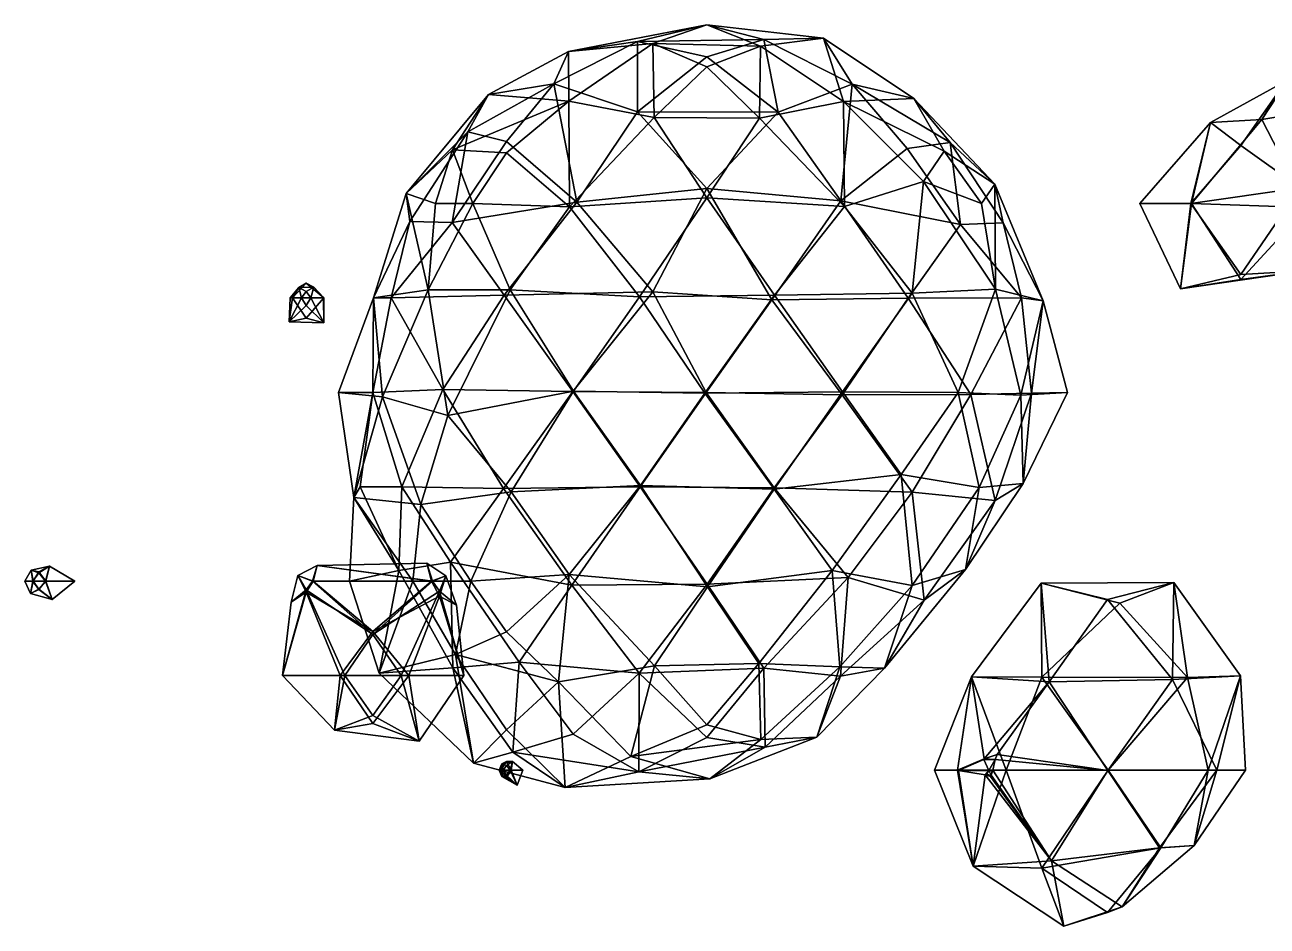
# Model space of a CAD drawing. Extents: x 290095 to 295679, y 4553756 to 4561441.
# Drawn here: x 293344.7 to 293579.2, y 4558681.5 to 4558851.5 of the extents above; entities that cross this region are included whole.
import ezdxf

# ---------------------------------------------------------------- set-up
doc = ezdxf.new("R2010")
doc.units = 0
doc.layers.add('Au_ppm_Pref_-_0_5', color=7, linetype='CONTINUOUS')

msp = doc.modelspace()

# ---------------------------------------------------------------- linework, layer by layer
at = {"layer": 'Au_ppm_Pref_-_0_5'}
for points in [[(293463.21, 4558848.03, 1810.81), (293447.3, 4558846.51, 1805.73), (293473.45, 4558851.53, 1805.61)], [(293473.45, 4558851.53, 1805.61), (293447.3, 4558846.51, 1805.73), (293460.33, 4558848.41, 1800.01)], [(293460.33, 4558848.41, 1800.01), (293484.21, 4558848.78, 1800.33), (293473.45, 4558851.53, 1805.61)], [(293483.54, 4558847.54, 1810.68), (293463.21, 4558848.03, 1810.81), (293473.45, 4558851.53, 1805.61)], [(293473.45, 4558851.53, 1805.61), (293495.45, 4558849, 1805.55), (293483.54, 4558847.54, 1810.68)], [(293473.45, 4558851.53, 1805.61), (293484.21, 4558848.78, 1800.33), (293495.45, 4558849, 1805.55)], [(293495.45, 4558849, 1805.55), (293499.22, 4558837.09, 1812.05), (293483.54, 4558847.54, 1810.68)], [(293495.45, 4558849, 1805.55), (293484.21, 4558848.78, 1800.33), (293500.82, 4558840.36, 1799.44)], [(293499.22, 4558837.09, 1812.05), (293495.45, 4558849, 1805.55), (293512.46, 4558837.62, 1805.54)], [(293512.46, 4558837.62, 1805.54), (293495.45, 4558849, 1805.55), (293500.82, 4558840.36, 1799.44)], [(293432.26, 4558838.38, 1805.51), (293444.59, 4558840.43, 1798), (293447.3, 4558846.51, 1805.73)], [(293447.4, 4558837.16, 1812.66), (293432.26, 4558838.38, 1805.51), (293447.3, 4558846.51, 1805.73)], [(293444.59, 4558840.43, 1798), (293460.33, 4558848.41, 1800.01), (293447.3, 4558846.51, 1805.73)], [(293460.33, 4558848.41, 1800.01), (293444.59, 4558840.43, 1798), (293460.36, 4558835.15, 1794.98)], [(293463.21, 4558848.03, 1810.81), (293447.4, 4558837.16, 1812.66), (293447.3, 4558846.51, 1805.73)], [(293463.52, 4558834.06, 1815.63), (293447.4, 4558837.16, 1812.66), (293463.21, 4558848.03, 1810.81)], [(293484.21, 4558848.78, 1800.33), (293460.33, 4558848.41, 1800.01), (293473.41, 4558845.48, 1796.34)], [(293460.36, 4558835.15, 1794.98), (293473.41, 4558845.48, 1796.34), (293460.33, 4558848.41, 1800.01)], [(293463.21, 4558848.03, 1810.81), (293473.41, 4558843.62, 1814.15), (293463.52, 4558834.06, 1815.63)], [(293463.21, 4558848.03, 1810.81), (293483.54, 4558847.54, 1810.68), (293473.41, 4558843.62, 1814.15)], [(293484.21, 4558848.78, 1800.33), (293473.41, 4558845.48, 1796.34), (293486.89, 4558835.08, 1795.19)], [(293483.54, 4558847.54, 1810.68), (293483.37, 4558833.92, 1815.61), (293473.41, 4558843.62, 1814.15)], [(293483.37, 4558833.92, 1815.61), (293483.54, 4558847.54, 1810.68), (293499.22, 4558837.09, 1812.05)], [(293500.82, 4558840.36, 1799.44), (293484.21, 4558848.78, 1800.33), (293486.89, 4558835.08, 1795.19)], [(293587.92, 4558848.51, 1907.65), (293578.13, 4558833.66, 1908.11), (293589.72, 4558835.65, 1901.96)], [(293587.92, 4558848.51, 1907.65), (293582.72, 4558840.97, 1914.21), (293578.13, 4558833.66, 1908.11)], [(293460.36, 4558835.15, 1794.98), (293486.89, 4558835.08, 1795.19), (293473.41, 4558845.48, 1796.34)], [(293483.37, 4558833.92, 1815.61), (293463.52, 4558834.06, 1815.63), (293473.41, 4558843.62, 1814.15)], [(293428.36, 4558831.37, 1800.48), (293435.61, 4558829.54, 1795.71), (293444.59, 4558840.43, 1798)], [(293428.36, 4558831.37, 1800.48), (293444.59, 4558840.43, 1798), (293432.26, 4558838.38, 1805.51)], [(293448.92, 4558818.05, 1793.82), (293444.59, 4558840.43, 1798), (293435.61, 4558829.54, 1795.71)], [(293448.92, 4558818.05, 1793.82), (293460.36, 4558835.15, 1794.98), (293444.59, 4558840.43, 1798)], [(293486.89, 4558835.08, 1795.19), (293498.72, 4558818.3, 1793.55), (293500.82, 4558840.36, 1799.44)], [(293498.72, 4558818.3, 1793.55), (293511.21, 4558828.18, 1796.17), (293500.82, 4558840.36, 1799.44)], [(293512.46, 4558837.62, 1805.54), (293500.82, 4558840.36, 1799.44), (293519.33, 4558829.32, 1799.62)], [(293511.21, 4558828.18, 1796.17), (293519.33, 4558829.32, 1799.62), (293500.82, 4558840.36, 1799.44)], [(293578.13, 4558833.66, 1908.11), (293582.72, 4558840.97, 1914.21), (293568.49, 4558833.12, 1912.46)], [(293568.49, 4558833.12, 1912.46), (293582.72, 4558840.97, 1914.21), (293574.2, 4558828.75, 1916.1)], [(293574.2, 4558828.75, 1916.1), (293582.72, 4558840.97, 1914.21), (293585.38, 4558820.8, 1916.74)], [(293428.36, 4558831.37, 1800.48), (293432.26, 4558838.38, 1805.51), (293416.7, 4558819.7, 1805.51)], [(293416.7, 4558819.7, 1805.51), (293432.26, 4558838.38, 1805.51), (293425.47, 4558827.96, 1810.09)], [(293432.26, 4558838.38, 1805.51), (293447.4, 4558837.16, 1812.66), (293425.47, 4558827.96, 1810.09)], [(293435.61, 4558827.37, 1814.67), (293425.47, 4558827.96, 1810.09), (293447.4, 4558837.16, 1812.66)], [(293447.53, 4558817.17, 1816.24), (293435.61, 4558827.37, 1814.67), (293447.4, 4558837.16, 1812.66)], [(293447.53, 4558817.17, 1816.24), (293447.4, 4558837.16, 1812.66), (293463.52, 4558834.06, 1815.63)], [(293499.41, 4558817.25, 1816.35), (293483.37, 4558833.92, 1815.61), (293499.22, 4558837.09, 1812.05)], [(293518.2, 4558827.72, 1811.49), (293499.22, 4558837.09, 1812.05), (293512.46, 4558837.62, 1805.54)], [(293499.41, 4558817.25, 1816.35), (293499.22, 4558837.09, 1812.05), (293514.28, 4558822, 1814.33)], [(293518.2, 4558827.72, 1811.49), (293514.28, 4558822, 1814.33), (293499.22, 4558837.09, 1812.05)], [(293518.2, 4558827.72, 1811.49), (293512.46, 4558837.62, 1805.54), (293527.8, 4558821.5, 1805.52)], [(293527.8, 4558821.5, 1805.52), (293512.46, 4558837.62, 1805.54), (293519.33, 4558829.32, 1799.62)], [(293473.45, 4558820.67, 1793), (293460.36, 4558835.15, 1794.98), (293448.92, 4558818.05, 1793.82)], [(293460.36, 4558835.15, 1794.98), (293473.45, 4558820.67, 1793), (293486.89, 4558835.08, 1795.19)], [(293498.72, 4558818.3, 1793.55), (293486.89, 4558835.08, 1795.19), (293473.45, 4558820.67, 1793)], [(293589.72, 4558835.65, 1901.96), (293578.13, 4558833.66, 1908.11), (293586.69, 4558817.06, 1905.84)], [(293473.46, 4558818.89, 1816.56), (293447.53, 4558817.17, 1816.24), (293463.52, 4558834.06, 1815.63)], [(293473.46, 4558818.89, 1816.56), (293463.52, 4558834.06, 1815.63), (293483.37, 4558833.92, 1815.61)], [(293499.41, 4558817.25, 1816.35), (293473.46, 4558818.89, 1816.56), (293483.37, 4558833.92, 1815.61)], [(293564.89, 4558817.83, 1908.07), (293568.49, 4558833.12, 1912.46), (293555.13, 4558817.83, 1912.46)], [(293555.13, 4558817.83, 1912.46), (293568.49, 4558833.12, 1912.46), (293564.78, 4558817.83, 1916.91)], [(293568.49, 4558833.12, 1912.46), (293574.2, 4558828.75, 1916.1), (293564.78, 4558817.83, 1916.91)], [(293578.13, 4558833.66, 1908.11), (293568.49, 4558833.12, 1912.46), (293564.89, 4558817.83, 1908.07)], [(293578.13, 4558833.66, 1908.11), (293564.89, 4558817.83, 1908.07), (293586.69, 4558817.06, 1905.84)], [(293416.7, 4558819.7, 1805.51), (293417.36, 4558814.4, 1799.62), (293428.36, 4558831.37, 1800.48)], [(293428.36, 4558831.37, 1800.48), (293417.36, 4558814.4, 1799.62), (293425.37, 4558814.27, 1795.97)], [(293428.36, 4558831.37, 1800.48), (293425.37, 4558814.27, 1795.97), (293435.61, 4558829.54, 1795.71)], [(293422.24, 4558817.83, 1811.49), (293416.7, 4558819.7, 1805.51), (293425.47, 4558827.96, 1810.09)], [(293422.24, 4558817.83, 1811.49), (293425.47, 4558827.96, 1810.09), (293429.28, 4558817.83, 1814.48)], [(293448.92, 4558818.05, 1793.82), (293435.61, 4558829.54, 1795.71), (293425.37, 4558814.27, 1795.97)], [(293425.47, 4558827.96, 1810.09), (293435.61, 4558827.37, 1814.67), (293429.28, 4558817.83, 1814.48)], [(293511.21, 4558828.18, 1796.17), (293498.72, 4558818.3, 1793.55), (293521.32, 4558813.84, 1796.18)], [(293521.32, 4558813.84, 1796.18), (293519.33, 4558829.32, 1799.62), (293511.21, 4558828.18, 1796.17)], [(293518.2, 4558827.72, 1811.49), (293525.27, 4558817.83, 1811.49), (293514.28, 4558822, 1814.33)], [(293525.27, 4558817.83, 1811.49), (293518.2, 4558827.72, 1811.49), (293527.8, 4558821.5, 1805.52)], [(293529.36, 4558814.2, 1799.62), (293527.8, 4558821.5, 1805.52), (293519.33, 4558829.32, 1799.62)], [(293521.32, 4558813.84, 1796.18), (293529.36, 4558814.2, 1799.62), (293519.33, 4558829.32, 1799.62)], [(293585.38, 4558820.8, 1916.74), (293564.78, 4558817.83, 1916.91), (293574.2, 4558828.75, 1916.1)], [(293447.53, 4558817.17, 1816.24), (293429.28, 4558817.83, 1814.48), (293435.61, 4558827.37, 1814.67)], [(293512.17, 4558800.92, 1815.91), (293499.41, 4558817.25, 1816.35), (293514.28, 4558822, 1814.33)], [(293512.17, 4558800.92, 1815.91), (293514.28, 4558822, 1814.33), (293527.88, 4558801.68, 1812.95)], [(293525.27, 4558817.83, 1811.49), (293527.88, 4558801.68, 1812.95), (293514.28, 4558822, 1814.33)], [(293527.88, 4558801.68, 1812.95), (293525.27, 4558817.83, 1811.49), (293527.8, 4558821.5, 1805.52)], [(293527.88, 4558801.68, 1812.95), (293527.8, 4558821.5, 1805.52), (293536.9, 4558799.49, 1805.48)], [(293536.9, 4558799.49, 1805.48), (293527.8, 4558821.5, 1805.52), (293529.36, 4558814.2, 1799.62)], [(293574.2, 4558804.45, 1916.92), (293564.78, 4558817.83, 1916.91), (293585.38, 4558820.8, 1916.74)], [(293586.19, 4558805.12, 1911.05), (293574.2, 4558804.45, 1916.92), (293585.38, 4558820.8, 1916.74)], [(293410.51, 4558800.05, 1805.56), (293417.36, 4558814.4, 1799.62), (293416.7, 4558819.7, 1805.51)], [(293410.51, 4558800.05, 1805.56), (293416.7, 4558819.7, 1805.51), (293420.83, 4558801.52, 1813.2)], [(293416.7, 4558819.7, 1805.51), (293422.24, 4558817.83, 1811.49), (293420.83, 4558801.52, 1813.2)], [(293473.46, 4558818.89, 1816.56), (293460.7, 4558800.23, 1816.06), (293447.53, 4558817.17, 1816.24)], [(293463.26, 4558801.16, 1793.79), (293473.45, 4558820.67, 1793), (293448.92, 4558818.05, 1793.82)], [(293486.2, 4558800.53, 1816.57), (293460.7, 4558800.23, 1816.06), (293473.46, 4558818.89, 1816.56)], [(293463.26, 4558801.16, 1793.79), (293485.68, 4558799.64, 1793.01), (293473.45, 4558820.67, 1793)], [(293485.68, 4558799.64, 1793.01), (293498.72, 4558818.3, 1793.55), (293473.45, 4558820.67, 1793)], [(293486.2, 4558800.53, 1816.57), (293473.46, 4558818.89, 1816.56), (293499.41, 4558817.25, 1816.35)], [(293436.34, 4558801.53, 1815.82), (293420.83, 4558801.52, 1813.2), (293429.28, 4558817.83, 1814.48)], [(293429.28, 4558817.83, 1814.48), (293420.83, 4558801.52, 1813.2), (293422.24, 4558817.83, 1811.49)], [(293448.92, 4558818.05, 1793.82), (293425.37, 4558814.27, 1795.97), (293435.19, 4558800.52, 1794.37)], [(293447.53, 4558817.17, 1816.24), (293436.34, 4558801.53, 1815.82), (293429.28, 4558817.83, 1814.48)], [(293448.92, 4558818.05, 1793.82), (293435.19, 4558800.52, 1794.37), (293463.26, 4558801.16, 1793.79)], [(293460.7, 4558800.23, 1816.06), (293436.34, 4558801.53, 1815.82), (293447.53, 4558817.17, 1816.24)], [(293485.68, 4558799.64, 1793.01), (293511.4, 4558799.99, 1793.63), (293498.72, 4558818.3, 1793.55)], [(293486.2, 4558800.53, 1816.57), (293499.41, 4558817.25, 1816.35), (293512.17, 4558800.92, 1815.91)], [(293511.4, 4558799.99, 1793.63), (293521.32, 4558813.84, 1796.18), (293498.72, 4558818.3, 1793.55)], [(293564.89, 4558817.83, 1908.07), (293555.13, 4558817.83, 1912.46), (293562.83, 4558801.75, 1912.46)], [(293562.83, 4558801.75, 1912.46), (293555.13, 4558817.83, 1912.46), (293564.78, 4558817.83, 1916.91)], [(293574.2, 4558803.48, 1907.68), (293564.89, 4558817.83, 1908.07), (293562.83, 4558801.75, 1912.46)], [(293562.83, 4558801.75, 1912.46), (293564.78, 4558817.83, 1916.91), (293574.2, 4558804.45, 1916.92)], [(293574.2, 4558803.48, 1907.68), (293586.69, 4558817.06, 1905.84), (293564.89, 4558817.83, 1908.07)], [(293586.19, 4558805.12, 1911.05), (293586.69, 4558817.06, 1905.84), (293574.2, 4558803.48, 1907.68)], [(293413.86, 4558800.01, 1798.16), (293417.36, 4558814.4, 1799.62), (293410.51, 4558800.05, 1805.56)], [(293417.36, 4558814.4, 1799.62), (293413.86, 4558800.01, 1798.16), (293425.37, 4558814.27, 1795.97)], [(293435.19, 4558800.52, 1794.37), (293425.37, 4558814.27, 1795.97), (293413.86, 4558800.01, 1798.16)], [(293521.32, 4558813.84, 1796.18), (293511.4, 4558799.99, 1793.63), (293532.81, 4558800.01, 1798.19)], [(293529.36, 4558814.2, 1799.62), (293521.32, 4558813.84, 1796.18), (293532.81, 4558800.01, 1798.19)], [(293532.81, 4558800.01, 1798.19), (293536.9, 4558799.49, 1805.48), (293529.36, 4558814.2, 1799.62)], [(293574.2, 4558803.48, 1907.68), (293562.83, 4558801.75, 1912.46), (293586.19, 4558805.12, 1911.05)], [(293586.19, 4558805.12, 1911.05), (293562.83, 4558801.75, 1912.46), (293574.2, 4558804.45, 1916.92)], [(293394.78, 4558800.01, 1894.64), (293396.43, 4558801.97, 1894.64), (293396.97, 4558800.01, 1895.04)], [(293396.43, 4558801.97, 1894.64), (293394.78, 4558800.01, 1894.64), (293395.22, 4558800.01, 1893.42)], [(293396.43, 4558801.97, 1894.64), (293395.22, 4558800.01, 1893.42), (293397.81, 4558802.79, 1893.72)], [(293397.81, 4558802.79, 1893.72), (293395.22, 4558800.01, 1893.42), (293401.14, 4558800.01, 1893.08)], [(293399.26, 4558802.06, 1894.64), (293396.43, 4558801.97, 1894.64), (293397.81, 4558802.79, 1893.72)], [(293396.43, 4558801.97, 1894.64), (293399.26, 4558802.06, 1894.64), (293397.81, 4558801.19, 1895.04)], [(293396.43, 4558801.97, 1894.64), (293397.81, 4558801.19, 1895.04), (293396.97, 4558800.01, 1895.04)], [(293399.26, 4558802.06, 1894.64), (293397.81, 4558802.79, 1893.72), (293401.14, 4558800.01, 1893.08)], [(293398.69, 4558800.01, 1895.06), (293397.81, 4558801.19, 1895.04), (293399.26, 4558802.06, 1894.64)], [(293398.69, 4558800.01, 1895.06), (293399.26, 4558802.06, 1894.64), (293401.08, 4558800.01, 1894.64)], [(293401.08, 4558800.01, 1894.64), (293399.26, 4558802.06, 1894.64), (293401.14, 4558800.01, 1893.08)], [(293394.6, 4558795.47, 1894.64), (293394.78, 4558800.01, 1894.64), (293396.97, 4558800.01, 1895.04)], [(293394.6, 4558795.47, 1894.64), (293396.97, 4558800.01, 1895.04), (293397.81, 4558798.61, 1895.11)], [(293394.78, 4558800.01, 1894.64), (293394.6, 4558795.47, 1894.64), (293395.22, 4558800.01, 1893.42)], [(293394.6, 4558795.47, 1894.64), (293397.81, 4558796.2, 1893.37), (293395.22, 4558800.01, 1893.42)], [(293401.14, 4558800.01, 1893.08), (293395.22, 4558800.01, 1893.42), (293397.81, 4558796.2, 1893.37)], [(293398.69, 4558800.01, 1895.06), (293396.97, 4558800.01, 1895.04), (293397.81, 4558801.19, 1895.04)], [(293398.69, 4558800.01, 1895.06), (293397.81, 4558798.61, 1895.11), (293396.97, 4558800.01, 1895.04)], [(293398.69, 4558800.01, 1895.06), (293401.14, 4558795.31, 1894.64), (293397.81, 4558798.61, 1895.11)], [(293401.14, 4558795.31, 1894.64), (293401.14, 4558800.01, 1893.08), (293397.81, 4558796.2, 1893.37)], [(293398.69, 4558800.01, 1895.06), (293401.08, 4558800.01, 1894.64), (293401.14, 4558795.31, 1894.64)], [(293401.14, 4558795.31, 1894.64), (293401.08, 4558800.01, 1894.64), (293401.14, 4558800.01, 1893.08)], [(293410.42, 4558782.19, 1799.62), (293410.51, 4558800.05, 1805.56), (293403.95, 4558782.19, 1805.55)], [(293403.95, 4558782.19, 1805.55), (293410.51, 4558800.05, 1805.56), (293412.21, 4558781.35, 1811.04)], [(293410.42, 4558782.19, 1799.62), (293413.86, 4558800.01, 1798.16), (293410.51, 4558800.05, 1805.56)], [(293423.6, 4558782.73, 1795.28), (293413.86, 4558800.01, 1798.16), (293410.42, 4558782.19, 1799.62)], [(293420.83, 4558801.52, 1813.2), (293412.21, 4558781.35, 1811.04), (293410.51, 4558800.05, 1805.56)], [(293420.83, 4558801.52, 1813.2), (293424.59, 4558777.84, 1815.24), (293412.21, 4558781.35, 1811.04)], [(293435.19, 4558800.52, 1794.37), (293413.86, 4558800.01, 1798.16), (293423.6, 4558782.73, 1795.28)], [(293436.34, 4558801.53, 1815.82), (293424.59, 4558777.84, 1815.24), (293420.83, 4558801.52, 1813.2)], [(293448.16, 4558782.33, 1794.44), (293435.19, 4558800.52, 1794.37), (293423.6, 4558782.73, 1795.28)], [(293448.27, 4558782.4, 1815.54), (293424.59, 4558777.84, 1815.24), (293436.34, 4558801.53, 1815.82)], [(293463.26, 4558801.16, 1793.79), (293435.19, 4558800.52, 1794.37), (293448.16, 4558782.33, 1794.44)], [(293460.7, 4558800.23, 1816.06), (293448.27, 4558782.4, 1815.54), (293436.34, 4558801.53, 1815.82)], [(293473.3, 4558782.19, 1794.52), (293463.26, 4558801.16, 1793.79), (293448.16, 4558782.33, 1794.44)], [(293473.04, 4558782.03, 1815.54), (293448.27, 4558782.4, 1815.54), (293460.7, 4558800.23, 1816.06)], [(293473.04, 4558782.03, 1815.54), (293460.7, 4558800.23, 1816.06), (293486.2, 4558800.53, 1816.57)], [(293473.3, 4558782.19, 1794.52), (293485.68, 4558799.64, 1793.01), (293463.26, 4558801.16, 1793.79)], [(293473.04, 4558782.03, 1815.54), (293486.2, 4558800.53, 1816.57), (293499.03, 4558782.3, 1816.38)], [(293485.68, 4558799.64, 1793.01), (293473.3, 4558782.19, 1794.52), (293498.96, 4558781.7, 1793.55)], [(293498.96, 4558781.7, 1793.55), (293511.4, 4558799.99, 1793.63), (293485.68, 4558799.64, 1793.01)], [(293499.03, 4558782.3, 1816.38), (293486.2, 4558800.53, 1816.57), (293512.17, 4558800.92, 1815.91)], [(293498.96, 4558781.7, 1793.55), (293523.27, 4558781.81, 1795.47), (293511.4, 4558799.99, 1793.63)], [(293499.03, 4558782.3, 1816.38), (293512.17, 4558800.92, 1815.91), (293520.83, 4558782.19, 1816.03)], [(293523.27, 4558781.81, 1795.47), (293532.81, 4558800.01, 1798.19), (293511.4, 4558799.99, 1793.63)], [(293527.88, 4558801.68, 1812.95), (293520.83, 4558782.19, 1816.03), (293512.17, 4558800.92, 1815.91)], [(293532.68, 4558781.63, 1811.29), (293520.83, 4558782.19, 1816.03), (293527.88, 4558801.68, 1812.95)], [(293523.27, 4558781.81, 1795.47), (293534.7, 4558782.01, 1799.73), (293532.81, 4558800.01, 1798.19)], [(293532.68, 4558781.63, 1811.29), (293527.88, 4558801.68, 1812.95), (293536.9, 4558799.49, 1805.48)], [(293534.7, 4558782.01, 1799.73), (293536.9, 4558799.49, 1805.48), (293532.81, 4558800.01, 1798.19)], [(293401.14, 4558795.31, 1894.64), (293394.6, 4558795.47, 1894.64), (293397.81, 4558798.61, 1895.11)], [(293532.68, 4558781.63, 1811.29), (293536.9, 4558799.49, 1805.48), (293541.49, 4558782.19, 1805.55)], [(293534.7, 4558782.01, 1799.73), (293541.49, 4558782.19, 1805.55), (293536.9, 4558799.49, 1805.48)], [(293394.6, 4558795.47, 1894.64), (293401.14, 4558795.31, 1894.64), (293397.81, 4558796.2, 1893.37)], [(293410.42, 4558782.19, 1799.62), (293403.95, 4558782.19, 1805.55), (293406.8, 4558762.34, 1805.49)], [(293406.8, 4558762.34, 1805.49), (293403.95, 4558782.19, 1805.55), (293412.21, 4558781.35, 1811.04)], [(293410.42, 4558782.19, 1799.62), (293406.8, 4558762.34, 1805.49), (293407.99, 4558764.38, 1799.62)], [(293412.21, 4558781.35, 1811.04), (293419.47, 4558761.04, 1813.09), (293406.8, 4558762.34, 1805.49)], [(293410.42, 4558782.19, 1799.62), (293407.99, 4558764.38, 1799.62), (293415.85, 4558764.38, 1796.24)], [(293423.6, 4558782.73, 1795.28), (293410.42, 4558782.19, 1799.62), (293415.85, 4558764.38, 1796.24)], [(293424.59, 4558777.84, 1815.24), (293419.47, 4558761.04, 1813.09), (293412.21, 4558781.35, 1811.04)], [(293435.04, 4558764.02, 1794.72), (293423.6, 4558782.73, 1795.28), (293415.85, 4558764.38, 1796.24)], [(293448.16, 4558782.33, 1794.44), (293423.6, 4558782.73, 1795.28), (293435.04, 4558764.02, 1794.72)], [(293448.27, 4558782.4, 1815.54), (293436.54, 4558763.45, 1815.55), (293424.59, 4558777.84, 1815.24)], [(293460.85, 4558764.39, 1794.74), (293448.16, 4558782.33, 1794.44), (293435.04, 4558764.02, 1794.72)], [(293460.94, 4558764.63, 1815.29), (293436.54, 4558763.45, 1815.55), (293448.27, 4558782.4, 1815.54)], [(293473.3, 4558782.19, 1794.52), (293448.16, 4558782.33, 1794.44), (293460.85, 4558764.39, 1794.74)], [(293473.04, 4558782.03, 1815.54), (293460.94, 4558764.63, 1815.29), (293448.27, 4558782.4, 1815.54)], [(293473.3, 4558782.19, 1794.52), (293460.85, 4558764.39, 1794.74), (293486.11, 4558764.16, 1794.26)], [(293473.04, 4558782.03, 1815.54), (293486.13, 4558763.9, 1815.77), (293460.94, 4558764.63, 1815.29)], [(293473.04, 4558782.03, 1815.54), (293499.03, 4558782.3, 1816.38), (293486.13, 4558763.9, 1815.77)], [(293473.3, 4558782.19, 1794.52), (293486.11, 4558764.16, 1794.26), (293498.96, 4558781.7, 1793.55)], [(293512.2, 4558763.37, 1795.02), (293498.96, 4558781.7, 1793.55), (293486.11, 4558764.16, 1794.26)], [(293486.13, 4558763.9, 1815.77), (293499.03, 4558782.3, 1816.38), (293510.09, 4558766.7, 1816.13)], [(293523.27, 4558781.81, 1795.47), (293498.96, 4558781.7, 1793.55), (293512.2, 4558763.37, 1795.02)], [(293499.03, 4558782.3, 1816.38), (293520.83, 4558782.19, 1816.03), (293510.09, 4558766.7, 1816.13)], [(293510.09, 4558766.7, 1816.13), (293520.83, 4558782.19, 1816.03), (293524.84, 4558764.24, 1812.46)], [(293512.2, 4558763.37, 1795.02), (293527.82, 4558761.77, 1798.7), (293523.27, 4558781.81, 1795.47)], [(293524.84, 4558764.24, 1812.46), (293520.83, 4558782.19, 1816.03), (293532.68, 4558781.63, 1811.29)], [(293523.27, 4558781.81, 1795.47), (293527.82, 4558761.77, 1798.7), (293534.7, 4558782.01, 1799.73)], [(293533.11, 4558764.97, 1805.77), (293524.84, 4558764.24, 1812.46), (293532.68, 4558781.63, 1811.29)], [(293534.7, 4558782.01, 1799.73), (293527.82, 4558761.77, 1798.7), (293533.11, 4558764.97, 1805.77)], [(293533.11, 4558764.97, 1805.77), (293532.68, 4558781.63, 1811.29), (293541.49, 4558782.19, 1805.55)], [(293533.11, 4558764.97, 1805.77), (293541.49, 4558782.19, 1805.55), (293534.7, 4558782.01, 1799.73)], [(293436.54, 4558763.45, 1815.55), (293419.47, 4558761.04, 1813.09), (293424.59, 4558777.84, 1815.24)], [(293460.94, 4558764.63, 1815.29), (293447.43, 4558747.82, 1815.67), (293436.54, 4558763.45, 1815.55)], [(293460.94, 4558764.63, 1815.29), (293473.57, 4558745.47, 1815.55), (293447.43, 4558747.82, 1815.67)], [(293473.57, 4558745.47, 1815.55), (293460.94, 4558764.63, 1815.29), (293486.13, 4558763.9, 1815.77)], [(293486.13, 4558763.9, 1815.77), (293510.09, 4558766.7, 1816.13), (293497.08, 4558748.57, 1816.04)], [(293497.08, 4558748.57, 1816.04), (293510.09, 4558766.7, 1816.13), (293512.15, 4558745.72, 1812.07)], [(293510.09, 4558766.7, 1816.13), (293524.84, 4558764.24, 1812.46), (293512.15, 4558745.72, 1812.07)], [(293527.82, 4558761.77, 1798.7), (293522.22, 4558748.76, 1805.83), (293533.11, 4558764.97, 1805.77)], [(293522.22, 4558748.76, 1805.83), (293524.84, 4558764.24, 1812.46), (293533.11, 4558764.97, 1805.77)], [(293406.03, 4558746.56, 1805.55), (293406.8, 4558762.34, 1805.49), (293417.95, 4558746.56, 1810.41)], [(293415.32, 4558748.55, 1800.23), (293406.8, 4558762.34, 1805.49), (293406.03, 4558746.56, 1805.55)], [(293415.32, 4558748.55, 1800.23), (293407.99, 4558764.38, 1799.62), (293406.8, 4558762.34, 1805.49)], [(293406.8, 4558762.34, 1805.49), (293419.47, 4558761.04, 1813.09), (293417.95, 4558746.56, 1810.41)], [(293407.99, 4558764.38, 1799.62), (293415.32, 4558748.55, 1800.23), (293415.85, 4558764.38, 1796.24)], [(293415.32, 4558748.55, 1800.23), (293425.05, 4558750.16, 1795.84), (293415.85, 4558764.38, 1796.24)], [(293435.04, 4558764.02, 1794.72), (293415.85, 4558764.38, 1796.24), (293425.05, 4558750.16, 1795.84)], [(293436.54, 4558763.45, 1815.55), (293428.88, 4558746.56, 1814.67), (293419.47, 4558761.04, 1813.09)], [(293435.04, 4558764.02, 1794.72), (293425.05, 4558750.16, 1795.84), (293447.94, 4558745.79, 1794.55)], [(293436.54, 4558763.45, 1815.55), (293447.43, 4558747.82, 1815.67), (293428.88, 4558746.56, 1814.67)], [(293460.85, 4558764.39, 1794.74), (293435.04, 4558764.02, 1794.72), (293447.94, 4558745.79, 1794.55)], [(293460.85, 4558764.39, 1794.74), (293447.94, 4558745.79, 1794.55), (293473.49, 4558746, 1794.35)], [(293486.11, 4558764.16, 1794.26), (293460.85, 4558764.39, 1794.74), (293473.49, 4558746, 1794.35)], [(293486.11, 4558764.16, 1794.26), (293473.49, 4558746, 1794.35), (293500.07, 4558747.24, 1795.08)], [(293486.13, 4558763.9, 1815.77), (293497.08, 4558748.57, 1816.04), (293473.57, 4558745.47, 1815.55)], [(293486.11, 4558764.16, 1794.26), (293500.07, 4558747.24, 1795.08), (293512.2, 4558763.37, 1795.02)], [(293512.2, 4558763.37, 1795.02), (293500.07, 4558747.24, 1795.08), (293514.43, 4558742.97, 1799.42)], [(293522.22, 4558748.76, 1805.83), (293512.15, 4558745.72, 1812.07), (293524.84, 4558764.24, 1812.46)], [(293512.2, 4558763.37, 1795.02), (293514.43, 4558742.97, 1799.42), (293527.82, 4558761.77, 1798.7)], [(293417.95, 4558746.56, 1810.41), (293419.47, 4558761.04, 1813.09), (293428.88, 4558746.56, 1814.67)], [(293527.82, 4558761.77, 1798.7), (293514.43, 4558742.97, 1799.42), (293522.22, 4558748.76, 1805.83)], [(293344.75, 4558746.56, 1900.58), (293345.94, 4558748.65, 1900.58), (293346.28, 4558746.56, 1901.12)], [(293345.94, 4558748.65, 1900.58), (293344.75, 4558746.56, 1900.58), (293346.32, 4558746.56, 1900.06)], [(293345.94, 4558748.65, 1900.58), (293349.43, 4558749.41, 1900.58), (293347.42, 4558748.17, 1901.12)], [(293349.43, 4558749.41, 1900.58), (293345.94, 4558748.65, 1900.58), (293347.42, 4558748.34, 1899.99)], [(293345.94, 4558748.65, 1900.58), (293347.42, 4558748.17, 1901.12), (293346.28, 4558746.56, 1901.12)], [(293345.94, 4558748.65, 1900.58), (293346.32, 4558746.56, 1900.06), (293347.42, 4558748.34, 1899.99)], [(293348.62, 4558746.56, 1901.15), (293346.28, 4558746.56, 1901.12), (293347.42, 4558748.17, 1901.12)], [(293348.69, 4558746.56, 1899.99), (293347.42, 4558748.34, 1899.99), (293346.32, 4558746.56, 1900.06)], [(293348.69, 4558746.56, 1899.99), (293349.43, 4558749.41, 1900.58), (293347.42, 4558748.34, 1899.99)], [(293349.43, 4558749.41, 1900.58), (293348.62, 4558746.56, 1901.15), (293347.42, 4558748.17, 1901.12)], [(293349.43, 4558749.41, 1900.58), (293354.21, 4558746.56, 1900.58), (293348.62, 4558746.56, 1901.15)], [(293348.69, 4558746.56, 1899.99), (293354.21, 4558746.56, 1900.58), (293349.43, 4558749.41, 1900.58)], [(293399.92, 4558749.54, 1900.58), (293399.15, 4558746.56, 1901.21), (293396.24, 4558747.64, 1900.47)], [(293399.92, 4558749.54, 1900.58), (293396.24, 4558747.64, 1900.47), (293399, 4558746.56, 1900.02)], [(293421.64, 4558746.56, 1899.94), (293399.92, 4558749.54, 1900.58), (293399, 4558746.56, 1900.02)], [(293421.48, 4558746.56, 1901.31), (293399.15, 4558746.56, 1901.21), (293399.92, 4558749.54, 1900.58)], [(293421.48, 4558746.56, 1901.31), (293399.92, 4558749.54, 1900.58), (293420.6, 4558749.97, 1900.58)], [(293421.64, 4558746.56, 1899.94), (293420.6, 4558749.97, 1900.58), (293399.92, 4558749.54, 1900.58)], [(293406.03, 4558746.56, 1805.55), (293411.59, 4558729.22, 1805.55), (293415.32, 4558748.55, 1800.23)], [(293411.59, 4558729.22, 1805.55), (293425.52, 4558730.22, 1800.21), (293415.32, 4558748.55, 1800.23)], [(293415.32, 4558748.55, 1800.23), (293425.52, 4558730.22, 1800.21), (293425.05, 4558750.16, 1795.84)], [(293420.6, 4558749.97, 1900.58), (293424.18, 4558747.57, 1900.53), (293421.48, 4558746.56, 1901.31)], [(293420.6, 4558749.97, 1900.58), (293421.64, 4558746.56, 1899.94), (293424.18, 4558747.57, 1900.53)], [(293447.94, 4558745.79, 1794.55), (293425.05, 4558750.16, 1795.84), (293438.02, 4558731.29, 1795.66)], [(293425.52, 4558730.22, 1800.21), (293438.02, 4558731.29, 1795.66), (293425.05, 4558750.16, 1795.84)], [(293483.22, 4558731.06, 1815.35), (293473.57, 4558745.47, 1815.55), (293497.08, 4558748.57, 1816.04)], [(293498.53, 4558730.39, 1811.35), (293483.22, 4558731.06, 1815.35), (293497.08, 4558748.57, 1816.04)], [(293498.53, 4558730.39, 1811.35), (293497.08, 4558748.57, 1816.04), (293512.15, 4558745.72, 1812.07)], [(293506.96, 4558730.17, 1805.55), (293512.15, 4558745.72, 1812.07), (293522.22, 4558748.76, 1805.83)], [(293514.43, 4558742.97, 1799.42), (293506.96, 4558730.17, 1805.55), (293522.22, 4558748.76, 1805.83)], [(293345.79, 4558744.26, 1900.58), (293344.75, 4558746.56, 1900.58), (293346.28, 4558746.56, 1901.12)], [(293344.75, 4558746.56, 1900.58), (293345.79, 4558744.26, 1900.58), (293346.32, 4558746.56, 1900.06)], [(293345.79, 4558744.26, 1900.58), (293346.28, 4558746.56, 1901.12), (293347.42, 4558744.98, 1901.11)], [(293345.79, 4558744.26, 1900.58), (293347.42, 4558745.06, 1900.08), (293346.32, 4558746.56, 1900.06)], [(293347.42, 4558744.98, 1901.11), (293346.28, 4558746.56, 1901.12), (293348.62, 4558746.56, 1901.15)], [(293348.69, 4558746.56, 1899.99), (293346.32, 4558746.56, 1900.06), (293347.42, 4558745.06, 1900.08)], [(293348.69, 4558746.56, 1899.99), (293347.42, 4558745.06, 1900.08), (293349.88, 4558743.08, 1900.58)], [(293349.88, 4558743.08, 1900.58), (293347.42, 4558744.98, 1901.11), (293348.62, 4558746.56, 1901.15)], [(293354.21, 4558746.56, 1900.58), (293349.88, 4558743.08, 1900.58), (293348.62, 4558746.56, 1901.15)], [(293348.69, 4558746.56, 1899.99), (293349.88, 4558743.08, 1900.58), (293354.21, 4558746.56, 1900.58)], [(293395.03, 4558742.62, 1900.58), (293396.24, 4558747.64, 1900.47), (293397.81, 4558744.51, 1901.27)], [(293395.03, 4558742.62, 1900.58), (293397.81, 4558744.96, 1900.05), (293396.24, 4558747.64, 1900.47)], [(293397.81, 4558744.51, 1901.27), (293396.24, 4558747.64, 1900.47), (293399.15, 4558746.56, 1901.21)], [(293399, 4558746.56, 1900.02), (293396.24, 4558747.64, 1900.47), (293397.81, 4558744.96, 1900.05)], [(293410.41, 4558737.05, 1903.35), (293397.81, 4558744.51, 1901.27), (293399.15, 4558746.56, 1901.21)], [(293410.41, 4558736.49, 1898), (293399, 4558746.56, 1900.02), (293397.81, 4558744.96, 1900.05)], [(293421.64, 4558746.56, 1899.94), (293399, 4558746.56, 1900.02), (293410.41, 4558736.49, 1898)], [(293421.48, 4558746.56, 1901.31), (293410.41, 4558737.05, 1903.35), (293399.15, 4558746.56, 1901.21)], [(293417.95, 4558746.56, 1810.41), (293411.59, 4558729.22, 1805.55), (293406.03, 4558746.56, 1805.55)], [(293423.01, 4558743.75, 1901.52), (293410.41, 4558737.05, 1903.35), (293421.48, 4558746.56, 1901.31)], [(293423.01, 4558744.68, 1899.96), (293421.64, 4558746.56, 1899.94), (293410.41, 4558736.49, 1898)], [(293417.95, 4558746.56, 1810.41), (293426.03, 4558732.71, 1810.17), (293411.59, 4558729.22, 1805.55)], [(293426.03, 4558732.71, 1810.17), (293417.95, 4558746.56, 1810.41), (293428.88, 4558746.56, 1814.67)], [(293423.01, 4558743.75, 1901.52), (293421.48, 4558746.56, 1901.31), (293424.18, 4558747.57, 1900.53)], [(293424.18, 4558747.57, 1900.53), (293421.64, 4558746.56, 1899.94), (293423.01, 4558744.68, 1899.96)], [(293423.01, 4558743.75, 1901.52), (293424.18, 4558747.57, 1900.53), (293426.2, 4558742.05, 1900.58)], [(293426.2, 4558742.05, 1900.58), (293424.18, 4558747.57, 1900.53), (293423.01, 4558744.68, 1899.96)], [(293426.03, 4558732.71, 1810.17), (293428.88, 4558746.56, 1814.67), (293435.61, 4558737, 1814.68)], [(293447.43, 4558747.82, 1815.67), (293435.61, 4558737, 1814.68), (293428.88, 4558746.56, 1814.67)], [(293447.43, 4558747.82, 1815.67), (293445.45, 4558727.56, 1813.14), (293435.61, 4558737, 1814.68)], [(293447.94, 4558745.79, 1794.55), (293438.02, 4558731.29, 1795.66), (293460.69, 4558729.22, 1794.67)], [(293447.43, 4558747.82, 1815.67), (293463.53, 4558730.58, 1815.54), (293445.45, 4558727.56, 1813.14)], [(293463.53, 4558730.58, 1815.54), (293447.43, 4558747.82, 1815.67), (293473.57, 4558745.47, 1815.55)], [(293473.49, 4558746, 1794.35), (293447.94, 4558745.79, 1794.55), (293460.69, 4558729.22, 1794.67)], [(293473.49, 4558746, 1794.35), (293460.69, 4558729.22, 1794.67), (293484.21, 4558730.17, 1795)], [(293473.49, 4558746, 1794.35), (293484.21, 4558730.17, 1795), (293500.07, 4558747.24, 1795.08)], [(293500.07, 4558747.24, 1795.08), (293484.21, 4558730.17, 1795), (293498.65, 4558728.62, 1799.57)], [(293512.15, 4558745.72, 1812.07), (293506.96, 4558730.17, 1805.55), (293498.53, 4558730.39, 1811.35)], [(293514.43, 4558742.97, 1799.42), (293500.07, 4558747.24, 1795.08), (293498.65, 4558728.62, 1799.57)], [(293536.49, 4558746.19, 1870.73), (293537.99, 4558727.55, 1875.68), (293523.39, 4558728.51, 1870.94)], [(293536.61, 4558728.44, 1865.33), (293536.49, 4558746.19, 1870.73), (293523.39, 4558728.51, 1870.94)], [(293536.49, 4558746.19, 1870.73), (293561.56, 4558746.33, 1871), (293549.01, 4558743.13, 1875.68)], [(293536.49, 4558746.19, 1870.73), (293551.34, 4558742.39, 1865.24), (293561.56, 4558746.33, 1871)], [(293537.99, 4558727.55, 1875.68), (293536.49, 4558746.19, 1870.73), (293549.01, 4558743.13, 1875.68)], [(293536.61, 4558728.44, 1865.33), (293551.34, 4558742.39, 1865.24), (293536.49, 4558746.19, 1870.73)], [(293561.31, 4558728.01, 1876.45), (293549.01, 4558743.13, 1875.68), (293561.56, 4558746.33, 1871)], [(293551.34, 4558742.39, 1865.24), (293564.15, 4558728.39, 1864.07), (293561.56, 4558746.33, 1871)], [(293561.31, 4558728.01, 1876.45), (293561.56, 4558746.33, 1871), (293574.13, 4558728.69, 1871.01)], [(293561.56, 4558746.33, 1871), (293564.15, 4558728.39, 1864.07), (293574.13, 4558728.69, 1871.01)], [(293345.79, 4558744.26, 1900.58), (293349.88, 4558743.08, 1900.58), (293347.42, 4558745.06, 1900.08)], [(293349.88, 4558743.08, 1900.58), (293345.79, 4558744.26, 1900.58), (293347.42, 4558744.98, 1901.11)], [(293393.34, 4558728.74, 1900.58), (293405.1, 4558728.74, 1898.08), (293397.81, 4558744.96, 1900.05)], [(293393.34, 4558728.74, 1900.58), (293397.81, 4558744.96, 1900.05), (293395.03, 4558742.62, 1900.58)], [(293393.34, 4558728.74, 1900.58), (293395.03, 4558742.62, 1900.58), (293397.81, 4558744.51, 1901.27)], [(293393.34, 4558728.74, 1900.58), (293397.81, 4558744.51, 1901.27), (293404.24, 4558728.74, 1903.5)], [(293410.41, 4558736.49, 1898), (293397.81, 4558744.96, 1900.05), (293405.1, 4558728.74, 1898.08)], [(293410.41, 4558737.05, 1903.35), (293404.24, 4558728.74, 1903.5), (293397.81, 4558744.51, 1901.27)], [(293423.01, 4558744.68, 1899.96), (293410.41, 4558736.49, 1898), (293415.78, 4558728.74, 1898.05)], [(293423.01, 4558743.75, 1901.52), (293417.23, 4558728.74, 1903.8), (293410.41, 4558737.05, 1903.35)], [(293423.01, 4558744.68, 1899.96), (293415.78, 4558728.74, 1898.05), (293427.57, 4558728.74, 1900.58)], [(293423.01, 4558743.75, 1901.52), (293427.57, 4558728.74, 1900.58), (293417.23, 4558728.74, 1903.8)], [(293423.01, 4558744.68, 1899.96), (293427.57, 4558728.74, 1900.58), (293426.2, 4558742.05, 1900.58)], [(293423.01, 4558743.75, 1901.52), (293426.2, 4558742.05, 1900.58), (293427.57, 4558728.74, 1900.58)], [(293473.57, 4558745.47, 1815.55), (293483.22, 4558731.06, 1815.35), (293463.53, 4558730.58, 1815.54)], [(293506.96, 4558730.17, 1805.55), (293514.43, 4558742.97, 1799.42), (293498.65, 4558728.62, 1799.57)], [(293536.61, 4558728.44, 1865.33), (293564.15, 4558728.39, 1864.07), (293551.34, 4558742.39, 1865.24)], [(293537.99, 4558727.55, 1875.68), (293549.01, 4558743.13, 1875.68), (293561.31, 4558728.01, 1876.45)], [(293417.23, 4558728.74, 1903.8), (293404.24, 4558728.74, 1903.5), (293410.41, 4558737.05, 1903.35)], [(293410.41, 4558736.49, 1898), (293405.1, 4558728.74, 1898.08), (293415.78, 4558728.74, 1898.05)], [(293426.03, 4558732.71, 1810.17), (293435.61, 4558737, 1814.68), (293445.45, 4558727.56, 1813.14)], [(293426.03, 4558732.71, 1810.17), (293429.39, 4558712.21, 1805.55), (293411.59, 4558729.22, 1805.55)], [(293426.03, 4558732.71, 1810.17), (293445.45, 4558727.56, 1813.14), (293435.61, 4558718.54, 1808.96)], [(293426.03, 4558732.71, 1810.17), (293435.61, 4558718.54, 1808.96), (293429.39, 4558712.21, 1805.55)], [(293411.59, 4558729.22, 1805.55), (293429.39, 4558712.21, 1805.55), (293425.52, 4558730.22, 1800.21)], [(293425.52, 4558730.22, 1800.21), (293436.8, 4558714.3, 1800.18), (293438.02, 4558731.29, 1795.66)], [(293429.39, 4558712.21, 1805.55), (293436.8, 4558714.3, 1800.18), (293425.52, 4558730.22, 1800.21)], [(293436.8, 4558714.3, 1800.18), (293448.21, 4558717.72, 1795.94), (293438.02, 4558731.29, 1795.66)], [(293460.69, 4558729.22, 1794.67), (293438.02, 4558731.29, 1795.66), (293448.21, 4558717.72, 1795.94)], [(293445.45, 4558727.56, 1813.14), (293463.53, 4558730.58, 1815.54), (293459.06, 4558713.48, 1810.64)], [(293459.06, 4558713.48, 1810.64), (293463.53, 4558730.58, 1815.54), (293473.41, 4558719.49, 1814.58)], [(293484.21, 4558730.17, 1795), (293460.69, 4558729.22, 1794.67), (293473.41, 4558717.09, 1795.73)], [(293473.41, 4558719.49, 1814.58), (293463.53, 4558730.58, 1815.54), (293483.22, 4558731.06, 1815.35)], [(293483.62, 4558716.67, 1810.71), (293473.41, 4558719.49, 1814.58), (293483.22, 4558731.06, 1815.35)], [(293484.21, 4558730.17, 1795), (293473.41, 4558717.09, 1795.73), (293484.43, 4558715.22, 1800.3)], [(293498.53, 4558730.39, 1811.35), (293483.62, 4558716.67, 1810.71), (293483.22, 4558731.06, 1815.35)], [(293494.2, 4558717.15, 1805.55), (293483.62, 4558716.67, 1810.71), (293498.53, 4558730.39, 1811.35)], [(293484.43, 4558715.22, 1800.3), (293498.65, 4558728.62, 1799.57), (293484.21, 4558730.17, 1795)], [(293506.96, 4558730.17, 1805.55), (293494.2, 4558717.15, 1805.55), (293498.53, 4558730.39, 1811.35)], [(293506.96, 4558730.17, 1805.55), (293498.65, 4558728.62, 1799.57), (293494.2, 4558717.15, 1805.55)], [(293403.16, 4558718.48, 1900.58), (293393.34, 4558728.74, 1900.58), (293404.24, 4558728.74, 1903.5)], [(293393.34, 4558728.74, 1900.58), (293403.16, 4558718.48, 1900.58), (293405.1, 4558728.74, 1898.08)], [(293403.16, 4558718.48, 1900.58), (293404.24, 4558728.74, 1903.5), (293410.41, 4558719.69, 1903.6)], [(293403.16, 4558718.48, 1900.58), (293410.41, 4558721.24, 1898.09), (293405.1, 4558728.74, 1898.08)], [(293417.23, 4558728.74, 1903.8), (293410.41, 4558719.69, 1903.6), (293404.24, 4558728.74, 1903.5)], [(293415.78, 4558728.74, 1898.05), (293405.1, 4558728.74, 1898.08), (293410.41, 4558721.24, 1898.09)], [(293417.23, 4558728.74, 1903.8), (293419.17, 4558716.36, 1900.58), (293410.41, 4558719.69, 1903.6)], [(293419.17, 4558716.36, 1900.58), (293415.78, 4558728.74, 1898.05), (293410.41, 4558721.24, 1898.09)], [(293419.17, 4558716.36, 1900.58), (293427.57, 4558728.74, 1900.58), (293415.78, 4558728.74, 1898.05)], [(293417.23, 4558728.74, 1903.8), (293427.57, 4558728.74, 1900.58), (293419.17, 4558716.36, 1900.58)], [(293445.45, 4558727.56, 1813.14), (293446.73, 4558707.61, 1805.24), (293435.61, 4558718.54, 1808.96)], [(293446.73, 4558707.61, 1805.24), (293445.45, 4558727.56, 1813.14), (293459.06, 4558713.48, 1810.64)], [(293460.69, 4558729.22, 1794.67), (293448.21, 4558717.72, 1795.94), (293460.58, 4558710.57, 1799.42)], [(293473.41, 4558717.09, 1795.73), (293460.69, 4558729.22, 1794.67), (293460.58, 4558710.57, 1799.42)], [(293494.2, 4558717.15, 1805.55), (293498.65, 4558728.62, 1799.57), (293484.43, 4558715.22, 1800.3)], [(293523.39, 4558728.51, 1870.94), (293520.7, 4558710.92, 1873.05), (293516.41, 4558710.92, 1870.89)], [(293529.93, 4558710.92, 1865.28), (293523.39, 4558728.51, 1870.94), (293516.41, 4558710.92, 1870.89)], [(293523.39, 4558728.51, 1870.94), (293525.76, 4558713.05, 1875.17), (293520.7, 4558710.92, 1873.05)], [(293537.99, 4558727.55, 1875.68), (293525.76, 4558713.05, 1875.17), (293523.39, 4558728.51, 1870.94)], [(293536.61, 4558728.44, 1865.33), (293523.39, 4558728.51, 1870.94), (293529.93, 4558710.92, 1865.28)], [(293537.99, 4558727.55, 1875.68), (293528.2, 4558713.87, 1875.74), (293525.76, 4558713.05, 1875.17)], [(293528.2, 4558713.87, 1875.74), (293537.99, 4558727.55, 1875.68), (293549.06, 4558710.83, 1876.72)], [(293536.61, 4558728.44, 1865.33), (293529.93, 4558710.92, 1865.28), (293549.18, 4558710.9, 1862.58)], [(293536.61, 4558728.44, 1865.33), (293549.18, 4558710.9, 1862.58), (293564.15, 4558728.39, 1864.07)], [(293537.99, 4558727.55, 1875.68), (293561.31, 4558728.01, 1876.45), (293549.06, 4558710.83, 1876.72)], [(293549.06, 4558710.83, 1876.72), (293561.31, 4558728.01, 1876.45), (293569.64, 4558710.92, 1874.67)], [(293549.18, 4558710.9, 1862.58), (293568.03, 4558710.92, 1865.74), (293564.15, 4558728.39, 1864.07)], [(293561.31, 4558728.01, 1876.45), (293574.13, 4558728.69, 1871.01), (293569.64, 4558710.92, 1874.67)], [(293568.03, 4558710.92, 1865.74), (293574.13, 4558728.69, 1871.01), (293564.15, 4558728.39, 1864.07)], [(293568.03, 4558710.92, 1865.74), (293575.09, 4558710.92, 1870.89), (293574.13, 4558728.69, 1871.01)], [(293575.09, 4558710.92, 1870.89), (293569.64, 4558710.92, 1874.67), (293574.13, 4558728.69, 1871.01)], [(293403.16, 4558718.48, 1900.58), (293419.17, 4558716.36, 1900.58), (293410.41, 4558721.24, 1898.09)], [(293419.17, 4558716.36, 1900.58), (293403.16, 4558718.48, 1900.58), (293410.41, 4558719.69, 1903.6)], [(293429.39, 4558712.21, 1805.55), (293435.61, 4558718.54, 1808.96), (293446.73, 4558707.61, 1805.24)], [(293448.21, 4558717.72, 1795.94), (293436.8, 4558714.3, 1800.18), (293460.58, 4558710.57, 1799.42)], [(293483.62, 4558716.67, 1810.71), (293459.06, 4558713.48, 1810.64), (293473.41, 4558719.49, 1814.58)], [(293483.62, 4558716.67, 1810.71), (293473.97, 4558709.3, 1805.83), (293459.06, 4558713.48, 1810.64)], [(293484.43, 4558715.22, 1800.3), (293473.41, 4558717.09, 1795.73), (293460.58, 4558710.57, 1799.42)], [(293460.58, 4558710.57, 1799.42), (293473.97, 4558709.3, 1805.83), (293484.43, 4558715.22, 1800.3)], [(293484.43, 4558715.22, 1800.3), (293473.97, 4558709.3, 1805.83), (293494.2, 4558717.15, 1805.55)], [(293494.2, 4558717.15, 1805.55), (293473.97, 4558709.3, 1805.83), (293483.62, 4558716.67, 1810.71)], [(293446.73, 4558707.61, 1805.24), (293436.8, 4558714.3, 1800.18), (293429.39, 4558712.21, 1805.55)], [(293446.73, 4558707.61, 1805.24), (293460.58, 4558710.57, 1799.42), (293436.8, 4558714.3, 1800.18)], [(293459.06, 4558713.48, 1810.64), (293473.97, 4558709.3, 1805.83), (293446.73, 4558707.61, 1805.24)], [(293520.7, 4558710.92, 1873.05), (293525.76, 4558713.05, 1875.17), (293525.71, 4558712.91, 1875.17)], [(293520.7, 4558710.92, 1873.05), (293525.71, 4558712.91, 1875.17), (293520.93, 4558710.86, 1873.15)], [(293526.64, 4558710.87, 1875.66), (293520.93, 4558710.86, 1873.15), (293525.71, 4558712.91, 1875.17)], [(293525.76, 4558713.05, 1875.17), (293527.86, 4558712.91, 1875.76), (293525.71, 4558712.91, 1875.17)], [(293526.64, 4558710.87, 1875.66), (293525.71, 4558712.91, 1875.17), (293527.86, 4558712.91, 1875.76)], [(293528.2, 4558713.87, 1875.74), (293527.86, 4558712.91, 1875.76), (293525.76, 4558713.05, 1875.17)], [(293527.86, 4558712.91, 1875.76), (293527.39, 4558710.92, 1875.81), (293526.64, 4558710.87, 1875.66)], [(293527.39, 4558710.92, 1875.81), (293527.86, 4558712.91, 1875.76), (293549.06, 4558710.83, 1876.72)], [(293527.86, 4558712.91, 1875.76), (293528.2, 4558713.87, 1875.74), (293549.06, 4558710.83, 1876.72)], [(293434.25, 4558710.92, 1835.25), (293434.77, 4558712.11, 1835.25), (293434.52, 4558710.92, 1835.76)], [(293434.77, 4558712.11, 1835.25), (293434.25, 4558710.92, 1835.25), (293435.01, 4558710.92, 1834.97)], [(293434.78, 4558709.74, 1835.25), (293434.25, 4558710.92, 1835.25), (293434.52, 4558710.92, 1835.76)], [(293434.25, 4558710.92, 1835.25), (293434.78, 4558709.74, 1835.25), (293435.01, 4558710.92, 1834.97)], [(293434.77, 4558712.11, 1835.25), (293435.61, 4558712.52, 1835.78), (293434.52, 4558710.92, 1835.76)], [(293436.52, 4558710.92, 1835.68), (293434.52, 4558710.92, 1835.76), (293435.61, 4558712.52, 1835.78)], [(293434.78, 4558709.74, 1835.25), (293434.52, 4558710.92, 1835.76), (293435.61, 4558709.53, 1835.72)], [(293435.61, 4558709.53, 1835.72), (293434.52, 4558710.92, 1835.76), (293436.52, 4558710.92, 1835.68)], [(293434.77, 4558712.11, 1835.25), (293436.75, 4558712.54, 1835.25), (293435.61, 4558712.52, 1835.78)], [(293436.75, 4558712.54, 1835.25), (293434.77, 4558712.11, 1835.25), (293435.61, 4558711.79, 1834.96)], [(293434.77, 4558712.11, 1835.25), (293435.01, 4558710.92, 1834.97), (293435.61, 4558711.79, 1834.96)], [(293434.78, 4558709.74, 1835.25), (293435.61, 4558709.94, 1834.92), (293435.01, 4558710.92, 1834.97)], [(293436.29, 4558710.92, 1834.93), (293435.61, 4558711.79, 1834.96), (293435.01, 4558710.92, 1834.97)], [(293436.29, 4558710.92, 1834.93), (293435.01, 4558710.92, 1834.97), (293435.61, 4558709.94, 1834.92)], [(293436.29, 4558710.92, 1834.93), (293436.75, 4558712.54, 1835.25), (293435.61, 4558711.79, 1834.96)], [(293436.75, 4558712.54, 1835.25), (293436.52, 4558710.92, 1835.68), (293435.61, 4558712.52, 1835.78)], [(293436.29, 4558710.92, 1834.93), (293435.61, 4558709.94, 1834.92), (293437.63, 4558708.07, 1835.25)], [(293437.63, 4558708.07, 1835.25), (293435.61, 4558709.53, 1835.72), (293436.52, 4558710.92, 1835.68)], [(293436.29, 4558710.92, 1834.93), (293438.72, 4558710.92, 1835.25), (293436.75, 4558712.54, 1835.25)], [(293436.29, 4558710.92, 1834.93), (293437.63, 4558708.07, 1835.25), (293438.72, 4558710.92, 1835.25)], [(293436.75, 4558712.54, 1835.25), (293438.72, 4558710.92, 1835.25), (293436.52, 4558710.92, 1835.68)], [(293438.72, 4558710.92, 1835.25), (293437.63, 4558708.07, 1835.25), (293436.52, 4558710.92, 1835.68)], [(293473.97, 4558709.3, 1805.83), (293460.58, 4558710.57, 1799.42), (293446.73, 4558707.61, 1805.24)], [(293516.41, 4558710.92, 1870.89), (293520.7, 4558710.92, 1873.05), (293523.68, 4558692.8, 1870.96)], [(293529.93, 4558710.92, 1865.28), (293516.41, 4558710.92, 1870.89), (293523.68, 4558692.8, 1870.96)], [(293520.7, 4558710.92, 1873.05), (293520.93, 4558710.86, 1873.15), (293523.68, 4558692.8, 1870.96)], [(293520.93, 4558710.86, 1873.15), (293526.64, 4558710.87, 1875.66), (293525.96, 4558710.02, 1875.52)], [(293520.93, 4558710.86, 1873.15), (293525.96, 4558710.02, 1875.52), (293523.68, 4558692.8, 1870.96)], [(293529.93, 4558710.92, 1865.28), (293523.68, 4558692.8, 1870.96), (293536.63, 4558692.41, 1864.84)], [(293525.96, 4558710.02, 1875.52), (293526.64, 4558710.87, 1875.66), (293526.2, 4558710.1, 1875.6)], [(293526.2, 4558710.1, 1875.6), (293526.64, 4558710.87, 1875.66), (293527.05, 4558709.95, 1875.76)], [(293527.39, 4558710.92, 1875.81), (293527.26, 4558710.73, 1875.8), (293526.64, 4558710.87, 1875.66)], [(293526.64, 4558710.87, 1875.66), (293527.26, 4558710.73, 1875.8), (293527.05, 4558709.95, 1875.76)], [(293527.26, 4558710.73, 1875.8), (293527.39, 4558710.92, 1875.81), (293527.05, 4558709.95, 1875.76)], [(293527.05, 4558709.95, 1875.76), (293527.39, 4558710.92, 1875.81), (293538.44, 4558693.78, 1875.64)], [(293527.39, 4558710.92, 1875.81), (293549.06, 4558710.83, 1876.72), (293538.44, 4558693.78, 1875.64)], [(293529.93, 4558710.92, 1865.28), (293536.63, 4558692.41, 1864.84), (293549.18, 4558710.9, 1862.58)], [(293549.18, 4558710.9, 1862.58), (293536.63, 4558692.41, 1864.84), (293559.07, 4558696.26, 1865.98)], [(293549.06, 4558710.83, 1876.72), (293558.81, 4558696.26, 1874.46), (293538.44, 4558693.78, 1875.64)], [(293549.06, 4558710.83, 1876.72), (293569.64, 4558710.92, 1874.67), (293558.81, 4558696.26, 1874.46)], [(293559.07, 4558696.26, 1865.98), (293568.03, 4558710.92, 1865.74), (293549.18, 4558710.9, 1862.58)], [(293565.36, 4558696.72, 1870.89), (293558.81, 4558696.26, 1874.46), (293569.64, 4558710.92, 1874.67)], [(293565.36, 4558696.72, 1870.89), (293568.03, 4558710.92, 1865.74), (293559.07, 4558696.26, 1865.98)], [(293565.36, 4558696.72, 1870.89), (293569.64, 4558710.92, 1874.67), (293575.09, 4558710.92, 1870.89)], [(293565.36, 4558696.72, 1870.89), (293575.09, 4558710.92, 1870.89), (293568.03, 4558710.92, 1865.74)], [(293434.78, 4558709.74, 1835.25), (293437.63, 4558708.07, 1835.25), (293435.61, 4558709.94, 1834.92)], [(293437.63, 4558708.07, 1835.25), (293434.78, 4558709.74, 1835.25), (293435.61, 4558709.53, 1835.72)], [(293523.68, 4558692.8, 1870.96), (293525.96, 4558710.02, 1875.52), (293538.44, 4558693.78, 1875.64)], [(293525.96, 4558710.02, 1875.52), (293526.2, 4558710.1, 1875.6), (293526.94, 4558709.73, 1875.75)], [(293525.96, 4558710.02, 1875.52), (293526.94, 4558709.73, 1875.75), (293538.44, 4558693.78, 1875.64)], [(293526.94, 4558709.73, 1875.75), (293526.2, 4558710.1, 1875.6), (293527.05, 4558709.95, 1875.76)], [(293526.94, 4558709.73, 1875.75), (293527.05, 4558709.95, 1875.76), (293538.44, 4558693.78, 1875.64)], [(293565.36, 4558696.72, 1870.89), (293551.77, 4558685.11, 1872.25), (293558.81, 4558696.26, 1874.46)], [(293565.36, 4558696.72, 1870.89), (293559.07, 4558696.26, 1865.98), (293551.77, 4558685.11, 1872.25)], [(293559.07, 4558696.26, 1865.98), (293536.63, 4558692.41, 1864.84), (293549.01, 4558684.08, 1867.88)], [(293551.77, 4558685.11, 1872.25), (293538.44, 4558693.78, 1875.64), (293558.81, 4558696.26, 1874.46)], [(293551.77, 4558685.11, 1872.25), (293559.07, 4558696.26, 1865.98), (293549.01, 4558684.08, 1867.88)], [(293540.78, 4558681.48, 1870.89), (293523.68, 4558692.8, 1870.96), (293538.44, 4558693.78, 1875.64)], [(293523.68, 4558692.8, 1870.96), (293540.78, 4558681.48, 1870.89), (293536.63, 4558692.41, 1864.84)], [(293549.01, 4558684.08, 1867.88), (293536.63, 4558692.41, 1864.84), (293540.78, 4558681.48, 1870.89)], [(293540.78, 4558681.48, 1870.89), (293538.44, 4558693.78, 1875.64), (293551.77, 4558685.11, 1872.25)], [(293540.78, 4558681.48, 1870.89), (293551.77, 4558685.11, 1872.25), (293549.01, 4558684.08, 1867.88)]]:
    msp.add_3dface(points, dxfattribs=at)

doc.saveas('drawing.dxf')
